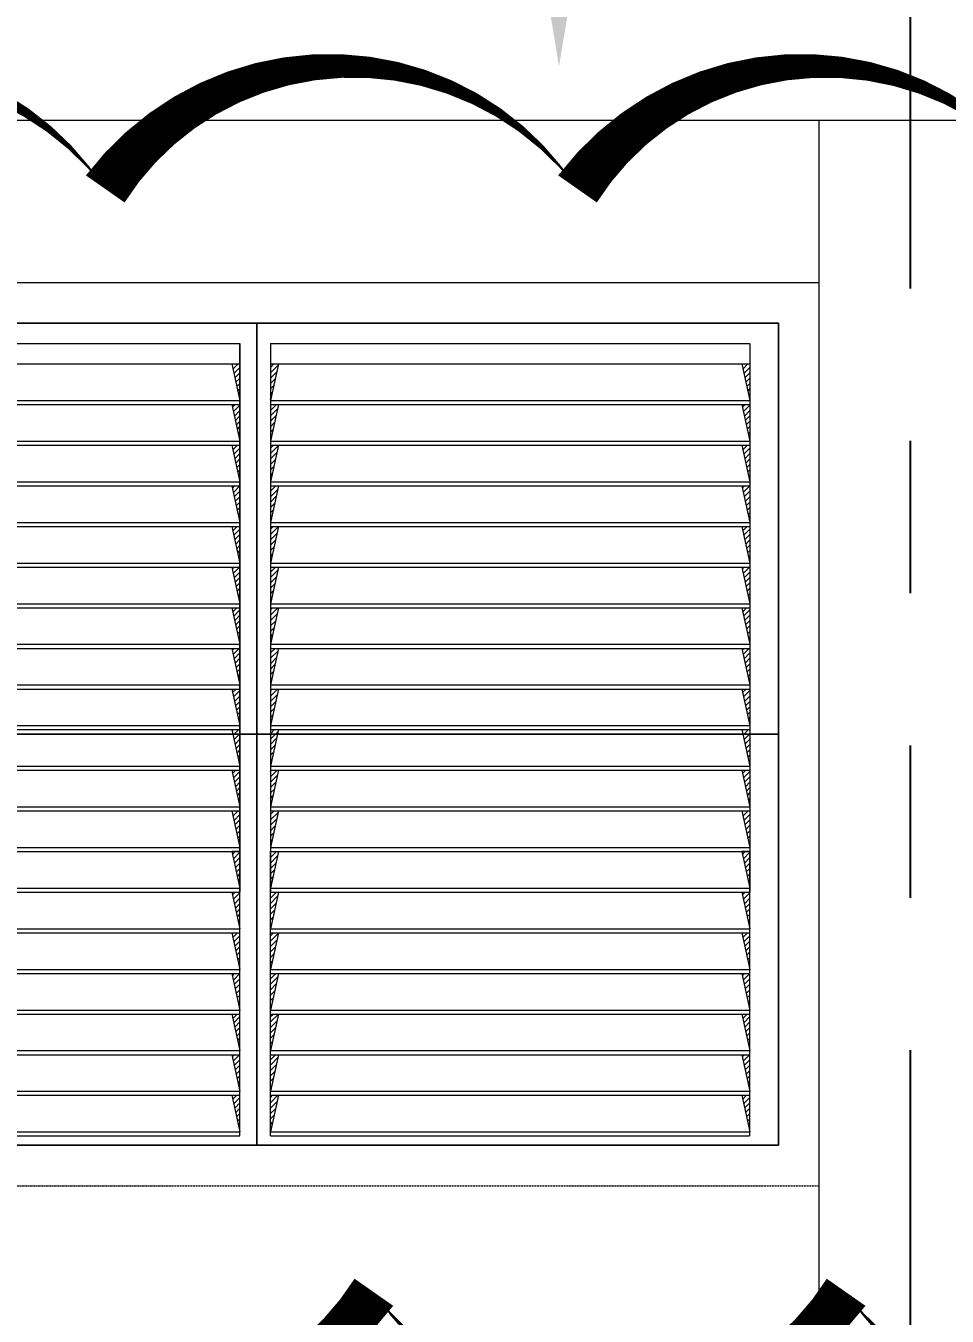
# Model space of a CAD drawing. Header units: inches. Extents: x 10298 to 58665, y -34908 to 21181.
# Drawn here: x 33536 to 35804, y 8945 to 12121 of the extents above; entities that cross this region are included whole.
import ezdxf
from ezdxf import colors
from ezdxf.entities.mleader import LeaderData, LeaderLine
from ezdxf.math import Vec2, Vec3

# ---------------------------------------------------------------- set-up
doc = ezdxf.new("R2010")
doc.units = ezdxf.units.IN
doc.header["$MEASUREMENT"] = 0
for name, pattern in [('CENTER', [2, 1.25, -0.25, 0.25, -0.25]), ('HIDDEN', [0.375, 0.25, -0.125]), ('HIDDEN2', [0.1875, 0.125, -0.0625]), ('PHANTOM', [2.5, 1.25, -0.25, 0.25, -0.25, 0.25, -0.25])]:
    doc.linetypes.add(name, pattern=pattern)
for name, color, linetype in [('1', 1, 'CENTER'), ('M-DIM', 8, 'Continuous'), ('M-HVAC-DUCT-NEW', 5, 'Continuous'), ('M-HVAC-PIPE-NEW', 6, 'HIDDEN2'), ('M-X-BKGD', 8, 'Continuous')]:
    doc.layers.add(name, color=color, linetype=linetype)
doc.layers.add('grid nos', color=253, linetype='Continuous', lineweight=0)
doc.styles.add('RomanS', font='romans.shx', dxfattribs={"width": 0.8})

# ---------------------------------------------------------------- blocks, each defined once
blk = doc.blocks.new('GRID')
at = {"layer": 'M-DIM', "linetype": 'PHANTOM', "ltscale": 1500}
blk.add_line((41765.5, 10630.4), (41765.5, 30837.1), dxfattribs=at)
blk = doc.blocks.new('ELEV 1')
at = {"layer": 'M-X-BKGD', "lineweight": 20}
for p, q in [((19040.5, 22294.4), (59990.5, 22294.4)), ((41540.5, 22294.4), (41540.5, 10921.6)), ((41540.5, 21894.4), (37490.5, 21894.4))]:
    blk.add_line(p, q, dxfattribs=at)
at = {"layer": 'M-X-BKGD', "lineweight": 0}
for p, q in [((37590.5, 21794.4), (41440.5, 21794.4)), ((40157.2, 21794.4), (38873.9, 21794.4)), ((40157.2, 21794.4), (38873.9, 21794.4)), ((40157.2, 21794.4), (38873.9, 21794.4)), ((40157.2, 21794.4), (38873.9, 21794.4)), ((40157.2, 21794.4), (40157.2, 19771.7)), ((40157.2, 21794.4), (40157.2, 19771.7)), ((41440.5, 21794.4), (40157.2, 21794.4)), ((40157.2, 21794.4), (40157.2, 19771.7)), ((40157.2, 19771.7), (40157.2, 21794.4)), ((40157.2, 21794.4), (40157.2, 19771.7)), ((41440.5, 21794.4), (40157.2, 21794.4)), ((40157.2, 21794.4), (40157.2, 19771.7)), ((40157.2, 19771.7), (40157.2, 21794.4)), ((40157.2, 21794.4), (40157.2, 19771.7)), ((41440.5, 21794.4), (40157.2, 21794.4)), ((40157.2, 21794.4), (40157.2, 19771.7)), ((40157.2, 19771.7), (40157.2, 21794.4)), ((40157.2, 20783), (40157.2, 21794.4)), ((41440.5, 21794.4), (40157.2, 21794.4)), ((40157.2, 21794.4), (40157.2, 20783)), ((41440.5, 21794.4), (41440.5, 19771.7)), ((41440.5, 19771.7), (41440.5, 21794.4)), ((41440.5, 19771.7), (41440.5, 21794.4)), ((41440.5, 19771.7), (41440.5, 21794.4)), ((41440.5, 20783), (41440.5, 21794.4)), ((38873.9, 20783), (40157.2, 20783)), ((40157.2, 20783), (38873.9, 20783)), ((41440.5, 20783), (40157.2, 20783)), ((40157.2, 20783), (40157.2, 19771.7)), ((40157.2, 19771.7), (40157.2, 20783)), ((40157.2, 20783), (41440.5, 20783)), ((41440.5, 19771.7), (41440.5, 20783)), ((41440.5, 19771.7), (37590.5, 19771.7)), ((38873.9, 19771.7), (40157.2, 19771.7)), ((38873.9, 19771.7), (40157.2, 19771.7)), ((38873.9, 19771.7), (40157.2, 19771.7)), ((38873.9, 19771.7), (40157.2, 19771.7)), ((40157.2, 19771.7), (41440.5, 19771.7)), ((40157.2, 19771.7), (41440.5, 19771.7)), ((40157.2, 19771.7), (41440.5, 19771.7)), ((40157.2, 19771.7), (41440.5, 19771.7))]:
    blk.add_line(p, q, dxfattribs=at)
at = {"layer": 'M-X-BKGD', "linetype": 'HIDDEN2', "lineweight": 0, "ltscale": 5}
blk.add_line((37490.5, 19671.6), (41540.5, 19671.6), dxfattribs=at)
blk = doc.blocks.new('louver 1')
at = {"layer": '1', "color": 170, "lineweight": 0}
for p, q in [((84682.1, 98713), (85862.1, 98713)), ((84682.1, 98713), (85862.1, 98713)), ((85862.1, 97363), (85862.1, 98713)), ((85862.1, 98713), (85862.1, 97363)), ((85937.1, 98713), (87117.1, 98713)), ((85937.1, 98713), (85937.1, 97363)), ((85937.1, 98713), (85937.1, 97363)), ((87117.1, 98713), (87117.1, 97363)), ((84682.1, 98663), (85862.1, 98663)), ((85937.1, 98663), (87117.1, 98663)), ((84682.1, 98573), (85862.1, 98573)), ((84682.1, 98563), (85862.1, 98563)), ((85937.1, 98573), (87117.1, 98573)), ((85937.1, 98563), (87117.1, 98563)), ((84682.1, 98473), (85862.1, 98473)), ((84682.1, 98463), (85862.1, 98463)), ((85937.1, 98473), (87117.1, 98473)), ((85937.1, 98463), (87117.1, 98463)), ((84682.1, 98373), (85862.1, 98373)), ((84682.1, 98363), (85862.1, 98363)), ((85937.1, 98373), (87117.1, 98373)), ((85937.1, 98363), (87117.1, 98363)), ((84682.1, 98273), (85862.1, 98273)), ((84682.1, 98263), (85862.1, 98263)), ((85937.1, 98273), (87117.1, 98273)), ((85937.1, 98263), (87117.1, 98263)), ((84682.1, 98173), (85862.1, 98173)), ((84682.1, 98163), (85862.1, 98163)), ((85937.1, 98173), (87117.1, 98173)), ((85937.1, 98163), (87117.1, 98163)), ((84682.1, 98073), (85862.1, 98073)), ((85937.1, 98073), (87117.1, 98073)), ((84682.1, 98063), (85862.1, 98063)), ((85937.1, 98063), (87117.1, 98063)), ((84682.1, 97973), (85862.1, 97973)), ((85937.1, 97973), (87117.1, 97973)), ((84682.1, 97963), (85862.1, 97963)), ((85937.1, 97963), (87117.1, 97963)), ((84682.1, 97873), (85862.1, 97873)), ((84682.1, 97863), (85862.1, 97863)), ((85937.1, 97873), (87117.1, 97873)), ((85937.1, 97863), (87117.1, 97863)), ((84682.1, 97773), (85862.1, 97773)), ((84682.1, 97763), (85862.1, 97763)), ((85937.1, 97773), (87117.1, 97773)), ((85937.1, 97763), (87117.1, 97763)), ((84682.1, 97673), (85862.1, 97673)), ((84682.1, 97663), (85862.1, 97663)), ((85937.1, 97673), (87117.1, 97673)), ((85937.1, 97663), (87117.1, 97663)), ((84682.1, 97573), (85862.1, 97573)), ((84682.1, 97563), (85862.1, 97563)), ((85937.1, 97573), (87117.1, 97573)), ((85937.1, 97563), (87117.1, 97563)), ((84682.1, 97473), (85862.1, 97473)), ((84682.1, 97463), (85862.1, 97463)), ((85937.1, 97473), (87117.1, 97473)), ((85937.1, 97463), (87117.1, 97463)), ((84682.1, 97373), (85862.1, 97373)), ((85937.1, 97373), (87117.1, 97373)), ((84682.1, 97363), (85862.1, 97363)), ((85937.1, 97363), (87117.1, 97363)), ((84682.1, 97273), (85862.1, 97273)), ((85937.1, 97273), (87117.1, 97273)), ((84682.1, 97263), (85862.1, 97263)), ((85937.1, 97263), (87117.1, 97263)), ((84682.1, 97173), (85862.1, 97173)), ((84682.1, 97163), (85862.1, 97163)), ((85937.1, 97173), (87117.1, 97173)), ((85937.1, 97163), (87117.1, 97163)), ((84682.1, 97073), (85862.1, 97073)), ((84682.1, 97063), (85862.1, 97063)), ((85937.1, 97073), (87117.1, 97073)), ((85937.1, 97063), (87117.1, 97063)), ((84682.1, 96973), (85862.1, 96973)), ((84682.1, 96963), (85862.1, 96963)), ((85937.1, 96973), (87117.1, 96973)), ((85937.1, 96963), (87117.1, 96963)), ((84682.1, 96873), (85862.1, 96873)), ((84682.1, 96863), (85862.1, 96863)), ((85937.1, 96873), (87117.1, 96873)), ((85937.1, 96863), (87117.1, 96863)), ((84682.1, 96773), (85862.1, 96773)), ((85937.1, 96773), (87117.1, 96773)), ((84682.1, 96763), (85862.1, 96763)), ((85937.1, 96763), (87117.1, 96763))]:
    blk.add_line(p, q, dxfattribs=at)
at = {"layer": 'grid nos', "color": 170, "linetype": 'HIDDEN', "ltscale": 10000}
for p, q in [((85842.1, 98663), (85862.1, 98573)), ((85957.1, 98663), (85937.1, 98573)), ((87097.1, 98663), (87117.1, 98573)), ((85842.1, 98563), (85862.1, 98473)), ((85957.1, 98563), (85937.1, 98473)), ((87097.1, 98563), (87117.1, 98473)), ((85842.1, 98463), (85862.1, 98373)), ((85957.1, 98463), (85937.1, 98373)), ((87097.1, 98463), (87117.1, 98373)), ((85842.1, 98363), (85862.1, 98273)), ((85957.1, 98363), (85937.1, 98273)), ((87097.1, 98363), (87117.1, 98273)), ((85842.1, 98263), (85862.1, 98173)), ((85957.1, 98263), (85937.1, 98173)), ((87097.1, 98263), (87117.1, 98173)), ((85842.1, 98163), (85862.1, 98073)), ((85957.1, 98163), (85937.1, 98073)), ((87097.1, 98163), (87117.1, 98073)), ((85842.1, 98063), (85862.1, 97973)), ((85957.1, 98063), (85937.1, 97973)), ((87097.1, 98063), (87117.1, 97973)), ((85842.1, 97963), (85862.1, 97873)), ((85957.1, 97963), (85937.1, 97873)), ((87097.1, 97963), (87117.1, 97873)), ((85842.1, 97863), (85862.1, 97773)), ((85957.1, 97863), (85937.1, 97773)), ((87097.1, 97863), (87117.1, 97773)), ((85842.1, 97763), (85862.1, 97673)), ((85957.1, 97763), (85937.1, 97673)), ((87097.1, 97763), (87117.1, 97673)), ((85842.1, 97663), (85862.1, 97573)), ((85957.1, 97663), (85937.1, 97573)), ((87097.1, 97663), (87117.1, 97573)), ((85842.1, 97563), (85862.1, 97473)), ((85957.1, 97563), (85937.1, 97473)), ((87097.1, 97563), (87117.1, 97473)), ((85862.1, 97463), (85842.1, 97463)), ((85842.1, 97463), (85862.1, 97373)), ((85862.1, 97373), (85862.1, 97463)), ((85862.1, 96763), (85862.1, 97463)), ((85937.1, 97373), (85937.1, 97463)), ((85937.1, 97463), (85957.1, 97463)), ((85957.1, 97463), (85937.1, 97373)), ((85937.1, 96763), (85937.1, 97463)), ((87117.1, 97463), (87097.1, 97463)), ((87097.1, 97463), (87117.1, 97373)), ((87117.1, 96763), (87117.1, 97463)), ((85842.1, 97363), (85862.1, 97273)), ((85957.1, 97363), (85937.1, 97273)), ((87097.1, 97363), (87117.1, 97273)), ((85842.1, 97263), (85862.1, 97173)), ((85957.1, 97263), (85937.1, 97173)), ((87097.1, 97263), (87117.1, 97173)), ((85842.1, 97163), (85862.1, 97073)), ((85957.1, 97163), (85937.1, 97073)), ((87097.1, 97163), (87117.1, 97073)), ((85842.1, 97063), (85862.1, 96973)), ((85957.1, 97063), (85937.1, 96973)), ((87097.1, 97063), (87117.1, 96973)), ((85842.1, 96963), (85862.1, 96873)), ((85957.1, 96963), (85937.1, 96873)), ((87097.1, 96963), (87117.1, 96873)), ((85842.1, 96863), (85862.1, 96773)), ((85957.1, 96863), (85937.1, 96773)), ((87097.1, 96863), (87117.1, 96773))]:
    blk.add_line(p, q, dxfattribs=at)
at = {"layer": 'grid nos', "color": 170, "linetype": 'Continuous', "ltscale": 10000}
for p, q in [((85842.5, 98661.4), (85844.1, 98663)), ((85844.9, 98650.5), (85857.4, 98663)), ((85847.3, 98639.7), (85862.1, 98654.5)), ((85849.7, 98628.8), (85862.1, 98641.2)), ((85937.1, 98654.5), (85945.6, 98663)), ((85937.1, 98641.2), (85956.6, 98660.7)), ((85937.1, 98628), (85952.8, 98643.7)), ((87097.5, 98661.4), (87099.1, 98663)), ((87099.9, 98650.5), (87112.4, 98663)), ((87102.3, 98639.7), (87117.1, 98654.5)), ((87104.7, 98628.8), (87117.1, 98641.2)), ((85852.1, 98618), (85862.1, 98628)), ((85854.5, 98607.1), (85862.1, 98614.7)), ((85937.1, 98614.7), (85949, 98626.6)), ((85937.1, 98601.4), (85945.2, 98609.6)), ((87107.1, 98618), (87117.1, 98628)), ((87109.5, 98607.1), (87117.1, 98614.7)), ((85856.9, 98596.3), (85862.1, 98601.5)), ((85859.3, 98585.4), (85862.1, 98588.2)), ((85861.7, 98574.6), (85862.1, 98574.9)), ((85937.1, 98588.2), (85941.4, 98592.5)), ((85937.1, 98574.9), (85937.6, 98575.5)), ((87111.9, 98596.3), (87117.1, 98601.5)), ((87114.3, 98585.4), (87117.1, 98588.2)), ((87116.7, 98574.6), (87117.1, 98574.9)), ((85843.6, 98556.4), (85850.2, 98563)), ((85846, 98545.6), (85862.1, 98561.7)), ((85848.4, 98534.7), (85862.1, 98548.4)), ((85937.1, 98561.7), (85938.4, 98563)), ((85937.1, 98548.4), (85951.7, 98563)), ((85937.1, 98535.2), (85954.8, 98552.9)), ((87098.6, 98556.4), (87105.2, 98563)), ((87101, 98545.6), (87117.1, 98561.7)), ((87103.4, 98534.7), (87117.1, 98548.4)), ((85850.8, 98523.9), (85862.1, 98535.2)), ((85853.2, 98513), (85862.1, 98521.9)), ((85937.1, 98521.9), (85951.1, 98535.9)), ((85937.1, 98508.6), (85947.3, 98518.8)), ((87105.8, 98523.9), (87117.1, 98535.2)), ((87108.2, 98513), (87117.1, 98521.9)), ((85855.6, 98502.2), (85862.1, 98508.7)), ((85858, 98491.3), (85862.1, 98495.4)), ((85860.4, 98480.5), (85862.1, 98482.1)), ((85937.1, 98495.4), (85943.5, 98501.8)), ((85937.1, 98482.1), (85939.7, 98484.7)), ((87110.6, 98502.2), (87117.1, 98508.7)), ((87113, 98491.3), (87117.1, 98495.4)), ((87115.4, 98480.5), (87117.1, 98482.1)), ((85842.3, 98462.3), (85843, 98463)), ((85844.7, 98451.4), (85856.2, 98463)), ((85847.1, 98440.6), (85862.1, 98455.6)), ((85937.1, 98455.6), (85944.5, 98463)), ((85937.1, 98442.3), (85956.9, 98462.2)), ((87097.3, 98462.3), (87098, 98463)), ((87099.7, 98451.4), (87111.2, 98463)), ((87102.1, 98440.6), (87117.1, 98455.6)), ((85849.5, 98429.8), (85862.1, 98442.4)), ((85851.9, 98418.9), (85862.1, 98429.1)), ((85854.3, 98408.1), (85862.1, 98415.8)), ((85937.1, 98429.1), (85953.1, 98445.1)), ((85937.1, 98415.8), (85949.3, 98428.1)), ((87104.5, 98429.8), (87117.1, 98442.4)), ((87106.9, 98418.9), (87117.1, 98429.1)), ((87109.3, 98408.1), (87117.1, 98415.8)), ((85856.7, 98397.2), (85862.1, 98402.6)), ((85859.1, 98386.4), (85862.1, 98389.3)), ((85937.1, 98402.6), (85945.5, 98411)), ((85937.1, 98389.3), (85941.8, 98394)), ((87111.7, 98397.2), (87117.1, 98402.6)), ((87114.1, 98386.4), (87117.1, 98389.3)), ((85843.4, 98357.3), (85849, 98363)), ((85845.8, 98346.5), (85862.1, 98362.8)), ((85861.5, 98375.5), (85862.1, 98376.1)), ((85937.1, 98376.1), (85938, 98376.9)), ((85937.1, 98362.8), (85937.3, 98363)), ((85937.1, 98349.5), (85950.6, 98363)), ((85937.1, 98336.3), (85955.2, 98354.4)), ((87098.4, 98357.3), (87104, 98363)), ((87100.8, 98346.5), (87117.1, 98362.8)), ((87116.5, 98375.5), (87117.1, 98376.1)), ((85848.2, 98335.6), (85862.1, 98349.6)), ((85850.6, 98324.8), (85862.1, 98336.3)), ((85853, 98313.9), (85862.1, 98323)), ((85937.1, 98323), (85951.4, 98337.3)), ((85937.1, 98309.8), (85947.6, 98320.3)), ((87103.2, 98335.6), (87117.1, 98349.6)), ((87105.6, 98324.8), (87117.1, 98336.3)), ((87108, 98313.9), (87117.1, 98323)), ((85855.4, 98303.1), (85862.1, 98309.8)), ((85857.8, 98292.2), (85862.1, 98296.5)), ((85937.1, 98296.5), (85943.8, 98303.2)), ((87110.4, 98303.1), (87117.1, 98309.8)), ((87112.8, 98292.2), (87117.1, 98296.5)), ((85844.5, 98252.4), (85855.1, 98263)), ((85846.9, 98241.5), (85862.1, 98256.7)), ((85860.2, 98281.4), (85862.1, 98283.3)), ((85937.1, 98283.2), (85940, 98286.2)), ((85937.1, 98256.7), (85943.4, 98263)), ((85937.1, 98243.5), (85956.6, 98263)), ((87099.5, 98252.4), (87110.1, 98263)), ((87101.9, 98241.5), (87117.1, 98256.7)), ((87115.2, 98281.4), (87117.1, 98283.3)), ((85849.3, 98230.7), (85862.1, 98243.5)), ((85851.7, 98219.8), (85862.1, 98230.2)), ((85937.1, 98230.2), (85953.4, 98246.6)), ((85937.1, 98217), (85949.7, 98229.5)), ((87104.3, 98230.7), (87117.1, 98243.5)), ((87106.7, 98219.8), (87117.1, 98230.2)), ((85854.1, 98209), (85862.1, 98217)), ((85856.5, 98198.1), (85862.1, 98203.7)), ((85937.1, 98203.7), (85945.9, 98212.5)), ((85937.1, 98190.4), (85942.1, 98195.4)), ((87109.1, 98209), (87117.1, 98217)), ((87111.5, 98198.1), (87117.1, 98203.7)), ((85843.2, 98158.3), (85847.9, 98163)), ((85845.6, 98147.4), (85861.2, 98163)), ((85858.9, 98187.3), (85862.1, 98190.5)), ((85861.3, 98176.4), (85862.1, 98177.2)), ((85937.1, 98177.2), (85938.3, 98178.4)), ((85937.1, 98150.7), (85949.4, 98163)), ((87098.2, 98158.3), (87102.9, 98163)), ((87100.6, 98147.4), (87116.2, 98163)), ((87113.9, 98187.3), (87117.1, 98190.5)), ((87116.3, 98176.4), (87117.1, 98177.2)), ((85848, 98136.6), (85862.1, 98150.7)), ((85850.4, 98125.7), (85862.1, 98137.4)), ((85937.1, 98137.4), (85955.5, 98155.8)), ((85937.1, 98124.1), (85951.7, 98138.8)), ((87103, 98136.6), (87117.1, 98150.7)), ((87105.4, 98125.7), (87117.1, 98137.4)), ((85852.8, 98114.9), (85862.1, 98124.2)), ((85855.2, 98104), (85862.1, 98110.9)), ((85937.1, 98110.9), (85947.9, 98121.7)), ((85937.1, 98097.6), (85944.1, 98104.7)), ((87107.8, 98114.9), (87117.1, 98124.2)), ((87110.2, 98104), (87117.1, 98110.9)), ((85857.6, 98093.2), (85862.1, 98097.6)), ((85860, 98082.3), (85862.1, 98084.4)), ((85937.1, 98084.4), (85940.3, 98087.6)), ((87112.6, 98093.2), (87117.1, 98097.6)), ((87115, 98082.3), (87117.1, 98084.4)), ((85844.3, 98053.3), (85854, 98063)), ((85846.7, 98042.4), (85862.1, 98057.9)), ((85849.1, 98031.6), (85862.1, 98044.6)), ((85937.1, 98057.9), (85942.3, 98063)), ((85937.1, 98044.6), (85955.5, 98063)), ((85937.1, 98031.3), (85953.8, 98048)), ((87099.3, 98053.3), (87109, 98063)), ((87101.7, 98042.4), (87117.1, 98057.9)), ((87104.1, 98031.6), (87117.1, 98044.6)), ((85851.5, 98020.7), (85862.1, 98031.4)), ((85853.9, 98009.9), (85862.1, 98018.1)), ((85856.3, 97999.1), (85862.1, 98004.8)), ((85937.1, 98018.1), (85950, 98031)), ((85937.1, 98004.8), (85946.2, 98013.9)), ((87106.5, 98020.7), (87117.1, 98031.4)), ((87108.9, 98009.9), (87117.1, 98018.1)), ((87111.3, 97999.1), (87117.1, 98004.8)), ((85858.7, 97988.2), (85862.1, 97991.6)), ((85861.1, 97977.4), (85862.1, 97978.3)), ((85937.1, 97991.6), (85942.4, 97996.9)), ((85937.1, 97978.3), (85938.6, 97979.8)), ((87113.7, 97988.2), (87117.1, 97991.6)), ((87116.1, 97977.4), (87117.1, 97978.3)), ((85842.9, 97959.2), (85846.8, 97963)), ((85845.4, 97948.3), (85860, 97963)), ((85847.8, 97937.5), (85862.1, 97951.8)), ((85937.1, 97951.8), (85948.3, 97963)), ((85937.1, 97938.5), (85955.8, 97957.2)), ((85937.1, 97925.3), (85952, 97940.2)), ((87097.9, 97959.2), (87101.8, 97963)), ((87100.4, 97948.3), (87115, 97963)), ((87102.8, 97937.5), (87117.1, 97951.8)), ((85850.2, 97926.6), (85862.1, 97938.5)), ((85852.6, 97915.8), (85862.1, 97925.3)), ((85855, 97904.9), (85862.1, 97912)), ((85937.1, 97912), (85948.2, 97923.2)), ((87105.2, 97926.6), (87117.1, 97938.5)), ((87107.6, 97915.8), (87117.1, 97925.3)), ((87110, 97904.9), (87117.1, 97912)), ((85857.4, 97894.1), (85862.1, 97898.8)), ((85859.8, 97883.2), (85862.1, 97885.5)), ((85937.1, 97898.8), (85944.5, 97906.1)), ((85937.1, 97885.5), (85940.7, 97889.1)), ((87112.4, 97894.1), (87117.1, 97898.8)), ((87114.8, 97883.2), (87117.1, 97885.5)), ((85844.1, 97854.2), (85852.9, 97863)), ((85846.5, 97843.4), (85862.1, 97859)), ((85848.9, 97832.5), (85862.1, 97845.7)), ((85937.1, 97859), (85941.1, 97863)), ((85937.1, 97845.7), (85954.4, 97863)), ((85937.1, 97832.5), (85954.1, 97849.5)), ((87099.1, 97854.2), (87107.9, 97863)), ((87101.5, 97843.4), (87117.1, 97859)), ((87103.9, 97832.5), (87117.1, 97845.7)), ((85851.3, 97821.7), (85862.1, 97832.5)), ((85853.7, 97810.8), (85862.1, 97819.2)), ((85937.1, 97819.2), (85950.3, 97832.4)), ((85937.1, 97805.9), (85946.5, 97815.4)), ((87106.3, 97821.7), (87117.1, 97832.5)), ((87108.7, 97810.8), (87117.1, 97819.2)), ((85856.1, 97800), (85862.1, 97806)), ((85858.5, 97789.1), (85862.1, 97792.7)), ((85937.1, 97792.7), (85942.7, 97798.3)), ((85937.1, 97779.4), (85938.9, 97781.3)), ((87111.1, 97800), (87117.1, 97806)), ((87113.5, 97789.1), (87117.1, 97792.7)), ((85842.7, 97760.1), (85845.7, 97763)), ((85845.2, 97749.2), (85858.9, 97763)), ((85847.6, 97738.4), (85862.1, 97752.9)), ((85860.9, 97778.3), (85862.1, 97779.4)), ((85937.1, 97752.9), (85947.2, 97763)), ((85937.1, 97739.7), (85956.1, 97758.7)), ((87097.7, 97760.1), (87100.7, 97763)), ((87100.2, 97749.2), (87113.9, 97763)), ((87102.6, 97738.4), (87117.1, 97752.9)), ((87115.9, 97778.3), (87117.1, 97779.4)), ((85850, 97727.6), (85862.1, 97739.7)), ((85852.4, 97716.7), (85862.1, 97726.4)), ((85937.1, 97726.4), (85952.3, 97741.7)), ((85937.1, 97713.1), (85948.6, 97724.6)), ((87105, 97727.6), (87117.1, 97739.7)), ((87107.4, 97716.7), (87117.1, 97726.4)), ((85854.8, 97705.9), (85862.1, 97713.2)), ((85857.2, 97695), (85862.1, 97699.9)), ((85859.6, 97684.2), (85862.1, 97686.6)), ((85937.1, 97699.9), (85944.8, 97707.6)), ((85937.1, 97686.6), (85941, 97690.5)), ((87109.8, 97705.9), (87117.1, 97713.2)), ((87112.2, 97695), (87117.1, 97699.9)), ((87114.6, 97684.2), (87117.1, 97686.6)), ((85843.8, 97655.1), (85851.7, 97663)), ((85846.3, 97644.3), (85862.1, 97660.1)), ((85862, 97673.3), (85862.1, 97673.4)), ((85937.1, 97673.4), (85937.2, 97673.5)), ((85937.1, 97660.1), (85940, 97663)), ((85937.1, 97646.8), (85953.3, 97663)), ((87098.8, 97655.1), (87106.7, 97663)), ((87101.3, 97644.3), (87117.1, 97660.1)), ((87117, 97673.3), (87117.1, 97673.4)), ((85848.7, 97633.4), (85862.1, 97646.9)), ((85851.1, 97622.6), (85862.1, 97633.6)), ((85937.1, 97633.6), (85954.4, 97650.9)), ((85937.1, 97620.3), (85950.6, 97633.9)), ((87103.7, 97633.4), (87117.1, 97646.9)), ((87106.1, 97622.6), (87117.1, 97633.6)), ((85853.5, 97611.7), (85862.1, 97620.3)), ((85855.9, 97600.9), (85862.1, 97607.1)), ((85858.3, 97590), (85862.1, 97593.8)), ((85937.1, 97607.1), (85946.8, 97616.8)), ((85937.1, 97593.8), (85943, 97599.8)), ((87108.5, 97611.7), (87117.1, 97620.3)), ((87110.9, 97600.9), (87117.1, 97607.1)), ((87113.3, 97590), (87117.1, 97593.8)), ((85842.5, 97561), (85844.5, 97563)), ((85844.9, 97550.2), (85857.8, 97563)), ((85860.7, 97579.2), (85862.1, 97580.6)), ((85937.1, 97580.6), (85939.3, 97582.7)), ((85937.1, 97554), (85946.1, 97563)), ((85937.1, 97540.8), (85956.5, 97560.1)), ((87097.5, 97561), (87099.5, 97563)), ((87099.9, 97550.2), (87112.8, 97563)), ((87115.7, 97579.2), (87117.1, 97580.6)), ((85847.4, 97539.3), (85862.1, 97554.1)), ((85849.8, 97528.5), (85862.1, 97540.8)), ((85852.2, 97517.6), (85862.1, 97527.5)), ((85937.1, 97527.5), (85952.7, 97543.1)), ((87102.4, 97539.3), (87117.1, 97554.1)), ((87104.8, 97528.5), (87117.1, 97540.8)), ((87107.2, 97517.6), (87117.1, 97527.5)), ((85854.6, 97506.8), (85862.1, 97514.3)), ((85857, 97495.9), (85862.1, 97501)), ((85937.1, 97514.3), (85948.9, 97526.1)), ((85937.1, 97501), (85945.1, 97509)), ((87109.6, 97506.8), (87117.1, 97514.3)), ((87112, 97495.9), (87117.1, 97501)), ((85843.6, 97456.1), (85850.6, 97463)), ((85859.4, 97485.1), (85862.1, 97487.8)), ((85861.8, 97474.2), (85862.1, 97474.5)), ((85937.1, 97487.7), (85941.3, 97492)), ((85937.1, 97474.5), (85937.5, 97474.9)), ((85937.1, 97461.2), (85938.9, 97463)), ((85937.1, 97448), (85952.1, 97463)), ((87098.6, 97456.1), (87105.6, 97463)), ((87114.4, 97485.1), (87117.1, 97487.8)), ((87116.8, 97474.2), (87117.1, 97474.5)), ((85846.1, 97445.2), (85862.1, 97461.2)), ((85848.5, 97434.4), (85862.1, 97448)), ((85850.9, 97423.5), (85862.1, 97434.7)), ((85937.1, 97434.7), (85954.7, 97452.3)), ((85937.1, 97421.5), (85950.9, 97435.3)), ((87101.1, 97445.2), (87117.1, 97461.2)), ((87103.5, 97434.4), (87117.1, 97448)), ((87105.9, 97423.5), (87117.1, 97434.7)), ((85853.3, 97412.7), (85862.1, 97421.5)), ((85855.7, 97401.8), (85862.1, 97408.2)), ((85937.1, 97408.2), (85947.1, 97418.3)), ((85937.1, 97394.9), (85943.4, 97401.2)), ((87108.3, 97412.7), (87117.1, 97421.5)), ((87110.7, 97401.8), (87117.1, 97408.2)), ((85858.1, 97391), (85862.1, 97395)), ((85860.5, 97380.1), (85862.1, 97381.7)), ((85937.1, 97381.7), (85939.6, 97384.2)), ((87113.1, 97391), (87117.1, 97395)), ((87115.5, 97380.1), (87117.1, 97381.7)), ((85843.6, 97356.4), (85850.2, 97363)), ((85846, 97345.6), (85862.1, 97361.7)), ((85848.4, 97334.7), (85862.1, 97348.4)), ((85937.1, 97361.7), (85938.4, 97363)), ((85937.1, 97348.4), (85951.7, 97363)), ((85937.1, 97335.2), (85954.8, 97352.9)), ((85937.1, 97321.9), (85951.1, 97335.9)), ((87098.6, 97356.4), (87105.2, 97363)), ((87101, 97345.6), (87117.1, 97361.7)), ((87103.4, 97334.7), (87117.1, 97348.4)), ((85850.8, 97323.9), (85862.1, 97335.2)), ((85853.2, 97313), (85862.1, 97321.9)), ((85855.6, 97302.2), (85862.1, 97308.7)), ((85937.1, 97308.6), (85947.3, 97318.8)), ((87105.8, 97323.9), (87117.1, 97335.2)), ((87108.2, 97313), (87117.1, 97321.9)), ((87110.6, 97302.2), (87117.1, 97308.7)), ((85858, 97291.3), (85862.1, 97295.4)), ((85860.4, 97280.5), (85862.1, 97282.1)), ((85937.1, 97295.4), (85943.5, 97301.8)), ((85937.1, 97282.1), (85939.7, 97284.7)), ((87113, 97291.3), (87117.1, 97295.4)), ((87115.4, 97280.5), (87117.1, 97282.1)), ((85842.3, 97262.3), (85843, 97263)), ((85844.7, 97251.4), (85856.2, 97263)), ((85847.1, 97240.6), (85862.1, 97255.6)), ((85849.5, 97229.8), (85862.1, 97242.4)), ((85937.1, 97255.6), (85944.5, 97263)), ((85937.1, 97242.3), (85956.9, 97262.2)), ((85937.1, 97229.1), (85953.1, 97245.1)), ((87097.3, 97262.3), (87098, 97263)), ((87099.7, 97251.4), (87111.2, 97263)), ((87102.1, 97240.6), (87117.1, 97255.6)), ((87104.5, 97229.8), (87117.1, 97242.4)), ((85851.9, 97218.9), (85862.1, 97229.1)), ((85854.3, 97208.1), (85862.1, 97215.8)), ((85937.1, 97215.8), (85949.3, 97228.1)), ((85937.1, 97202.6), (85945.5, 97211)), ((87106.9, 97218.9), (87117.1, 97229.1)), ((87109.3, 97208.1), (87117.1, 97215.8)), ((85856.7, 97197.2), (85862.1, 97202.6)), ((85859.1, 97186.4), (85862.1, 97189.3)), ((85937.1, 97189.3), (85941.8, 97194)), ((85937.1, 97176.1), (85938, 97176.9)), ((87111.7, 97197.2), (87117.1, 97202.6)), ((87114.1, 97186.4), (87117.1, 97189.3)), ((85843.4, 97157.3), (85849, 97163)), ((85845.8, 97146.5), (85862.1, 97162.8)), ((85848.2, 97135.6), (85862.1, 97149.6)), ((85861.5, 97175.5), (85862.1, 97176.1)), ((85937.1, 97162.8), (85937.3, 97163)), ((85937.1, 97149.5), (85950.6, 97163)), ((85937.1, 97136.3), (85955.2, 97154.4)), ((87098.4, 97157.3), (87104, 97163)), ((87100.8, 97146.5), (87117.1, 97162.8)), ((87103.2, 97135.6), (87117.1, 97149.6)), ((87116.5, 97175.5), (87117.1, 97176.1)), ((85850.6, 97124.8), (85862.1, 97136.3)), ((85853, 97113.9), (85862.1, 97123)), ((85937.1, 97123), (85951.4, 97137.3)), ((85937.1, 97109.8), (85947.6, 97120.3)), ((87105.6, 97124.8), (87117.1, 97136.3)), ((87108, 97113.9), (87117.1, 97123)), ((85855.4, 97103.1), (85862.1, 97109.8)), ((85857.8, 97092.2), (85862.1, 97096.5)), ((85860.2, 97081.4), (85862.1, 97083.3)), ((85937.1, 97096.5), (85943.8, 97103.2)), ((85937.1, 97083.2), (85940, 97086.2)), ((87110.4, 97103.1), (87117.1, 97109.8)), ((87112.8, 97092.2), (87117.1, 97096.5)), ((87115.2, 97081.4), (87117.1, 97083.3)), ((85844.5, 97052.4), (85855.1, 97063)), ((85846.9, 97041.5), (85862.1, 97056.7)), ((85937.1, 97056.7), (85943.4, 97063)), ((85937.1, 97043.5), (85956.6, 97063)), ((87099.5, 97052.4), (87110.1, 97063)), ((87101.9, 97041.5), (87117.1, 97056.7)), ((85849.3, 97030.7), (85862.1, 97043.5)), ((85851.7, 97019.8), (85862.1, 97030.2)), ((85937.1, 97030.2), (85953.4, 97046.6)), ((85937.1, 97017), (85949.7, 97029.5)), ((87104.3, 97030.7), (87117.1, 97043.5)), ((87106.7, 97019.8), (87117.1, 97030.2)), ((85854.1, 97009), (85862.1, 97017)), ((85856.5, 96998.1), (85862.1, 97003.7)), ((85858.9, 96987.3), (85862.1, 96990.5)), ((85937.1, 97003.7), (85945.9, 97012.5)), ((85937.1, 96990.4), (85942.1, 96995.4)), ((87109.1, 97009), (87117.1, 97017)), ((87111.5, 96998.1), (87117.1, 97003.7)), ((87113.9, 96987.3), (87117.1, 96990.5)), ((85843.2, 96958.3), (85847.9, 96963)), ((85845.6, 96947.4), (85861.2, 96963)), ((85861.3, 96976.4), (85862.1, 96977.2)), ((85937.1, 96977.2), (85938.3, 96978.4)), ((85937.1, 96950.7), (85949.4, 96963)), ((85937.1, 96937.4), (85955.5, 96955.8)), ((87098.2, 96958.3), (87102.9, 96963)), ((87100.6, 96947.4), (87116.2, 96963)), ((87116.3, 96976.4), (87117.1, 96977.2)), ((85848, 96936.6), (85862.1, 96950.7)), ((85850.4, 96925.7), (85862.1, 96937.4)), ((85852.8, 96914.9), (85862.1, 96924.2)), ((85937.1, 96924.1), (85951.7, 96938.8)), ((87103, 96936.6), (87117.1, 96950.7)), ((87105.4, 96925.7), (87117.1, 96937.4)), ((87107.8, 96914.9), (87117.1, 96924.2)), ((85855.2, 96904), (85862.1, 96910.9)), ((85857.6, 96893.2), (85862.1, 96897.6)), ((85937.1, 96910.9), (85947.9, 96921.7)), ((85937.1, 96897.6), (85944.1, 96904.7)), ((87110.2, 96904), (87117.1, 96910.9)), ((87112.6, 96893.2), (87117.1, 96897.6)), ((85844.3, 96853.3), (85854, 96863)), ((85860, 96882.3), (85862.1, 96884.4)), ((85937.1, 96884.4), (85940.3, 96887.6)), ((85937.1, 96857.9), (85942.3, 96863)), ((85937.1, 96844.6), (85955.5, 96863)), ((87099.3, 96853.3), (87109, 96863)), ((87115, 96882.3), (87117.1, 96884.4)), ((85846.7, 96842.4), (85862.1, 96857.9)), ((85849.1, 96831.6), (85862.1, 96844.6)), ((85851.5, 96820.7), (85862.1, 96831.4)), ((85937.1, 96831.3), (85953.8, 96848)), ((85937.1, 96818.1), (85950, 96831)), ((87101.7, 96842.4), (87117.1, 96857.9)), ((87104.1, 96831.6), (87117.1, 96844.6)), ((87106.5, 96820.7), (87117.1, 96831.4)), ((85853.9, 96809.9), (85862.1, 96818.1)), ((85856.3, 96799.1), (85862.1, 96804.8)), ((85937.1, 96804.8), (85946.2, 96813.9)), ((85937.1, 96791.6), (85942.4, 96796.9)), ((87108.9, 96809.9), (87117.1, 96818.1)), ((87111.3, 96799.1), (87117.1, 96804.8)), ((85858.7, 96788.2), (85862.1, 96791.6)), ((85861.1, 96777.4), (85862.1, 96778.3)), ((85937.1, 96778.3), (85938.6, 96779.8)), ((87113.7, 96788.2), (87117.1, 96791.6)), ((87116.1, 96777.4), (87117.1, 96778.3))]:
    blk.add_line(p, q, dxfattribs=at)

msp = doc.modelspace()

# ---------------------------------------------------------------- linework, layer by layer
at = {"layer": 'M-HVAC-DUCT-NEW', "color": 2}
for points in [[(49792, 11491.4, 0, 116.2, 0.520567), (48839.7, 11719.2, 0, 116.2, 0.520567), (47677.5, 11719.2, 0, 116.2, 0.520567), (46515.4, 11719.2, 0, 116.2, 0.520567), (45353.2, 11719.2, 0, 116.2, 0.520567), (44191, 11719.2, 0, 116.2, 0.520567), (43028.9, 11719.2, 0, 116.2, 0.520567), (41866.7, 11719.2, 0, 116.2, 0.520567), (40704.5, 11719.2, 0, 116.2, 0.520567), (39542.4, 11719.2, 0, 116.2, 0.520567), (38380.2, 11719.2, 0, 116.2, 0.520567), (37218, 11719.2, 0, 116.2, 0.520567), (36055.8, 11719.2, 0, 116.2, 0.520567), (34893.7, 11719.2, 0, 116.2, 0.520567), (33731.5, 11719.2, 0, 116.2, 0.520567), (32569.3, 11719.2, 0, 116.2, 0.520567), (31407.2, 11719.2, 0, 116.2, 0.520567), (30245, 11719.2, 0, 116.2, 0.520567)], [(30906.2, 9003.8, 0, 116.2, 0.520567), (32068.4, 9003.8, 0, 116.2, 0.520567), (33230.6, 9003.8, 0, 116.2, 0.520567), (34392.7, 9003.8, 0, 116.2, 0.520567), (35554.9, 9003.8, 0, 116.2, 0.520567), (36717.1, 9003.8, 0, 116.2, 0.520567), (37879.2, 9003.8, 0, 116.2, 0.520567), (39041.4, 9003.8, 0, 116.2, 0.520567), (40203.6, 9003.8, 0, 116.2, 0.520567), (41365.8, 9003.8, 0, 116.2, 0.520567), (42527.9, 9003.8, 0, 116.2, 0.520567), (43690.1, 9003.8, 0, 116.2, 0.520567), (44852.3, 9003.8, 0, 116.2, 0.520567), (46014.4, 9003.8, 0, 116.2, 0.520567), (47176.6, 9003.8, 0, 116.2, 0.520567), (48338.8, 9003.8, 0, 116.2, 0.520567), (49403.3, 9462.1, 0, 116.2, 0.520567)]]:
    msp.add_lwpolyline(points, format="xyseb", dxfattribs=at)

# ---------------------------------------------------------------- block references
at = {"color": 251, "true_color": 0x636466}
msp.add_blockref('louver 1', (-51799, -87374.5), dxfattribs=at)
at = {"layer": 'M-X-BKGD'}
for name in ['GRID', 'ELEV 1']:
    msp.add_blockref(name, (-6052.4, -10405.9), dxfattribs=at)

# ---------------------------------------------------------------- next in the draw order: leaders
at = {"layer": 'M-HVAC-PIPE-NEW'}
ml = msp.add_multileader_mtext('Standard', dxfattribs=at)
ml.set_content('RAIN PROOF LOUVERS\\P(TYP.)', color=2, style='RomanS')
ml.set_leader_properties(color=2)
ml.build(insert=Vec2(0, 0))
ml.multileader.update_dxf_attribs({"dogleg_length": 16769.6, "arrow_head_size": 600})
ctx = ml.context
ctx.base_point, ctx.char_height, ctx.arrow_head_size, ctx.landing_gap_size, ctx.plane_origin = Vec3(37310.7, 14855.7), 600, 600, 1000, Vec3(39748.4, 22253.2)
notes = []
notes.append((ctx, [(0, (1, 1, 0), (34848.3, 14855.7), (1, 0), 2462.4, [(0, [(34848.3, 12020.2)], 0, [])])]))
ctx.mtext.insert, ctx.mtext.flow_direction = Vec3(38310.7, 15255.7), 5
ctx.mtext.has_bg_fill, ctx.mtext.bg_color, ctx.mtext.bg_scale_factor, ctx.mtext.bg_transparency, ctx.mtext.use_window_bg_color = 1, -1023410167, 1.5, 0, 1
for ctx, leaders in notes:
    for number, flags, end, landing, length, lines in leaders:
        leader = LeaderData()
        leader.index, (leader.has_last_leader_line, leader.has_dogleg_vector, leader.attachment_direction) = number, flags
        leader.last_leader_point, leader.dogleg_vector, leader.dogleg_length = Vec3(end), Vec3(landing), length
        for number, points, colour, breaks in lines:
            line = LeaderLine()
            line.index, line.vertices, line.color, line.breaks = number, Vec3.list(points), colors.encode_raw_color(colour), breaks
            leader.lines.append(line)
        ctx.leaders.append(leader)

doc.saveas('drawing.dxf')
